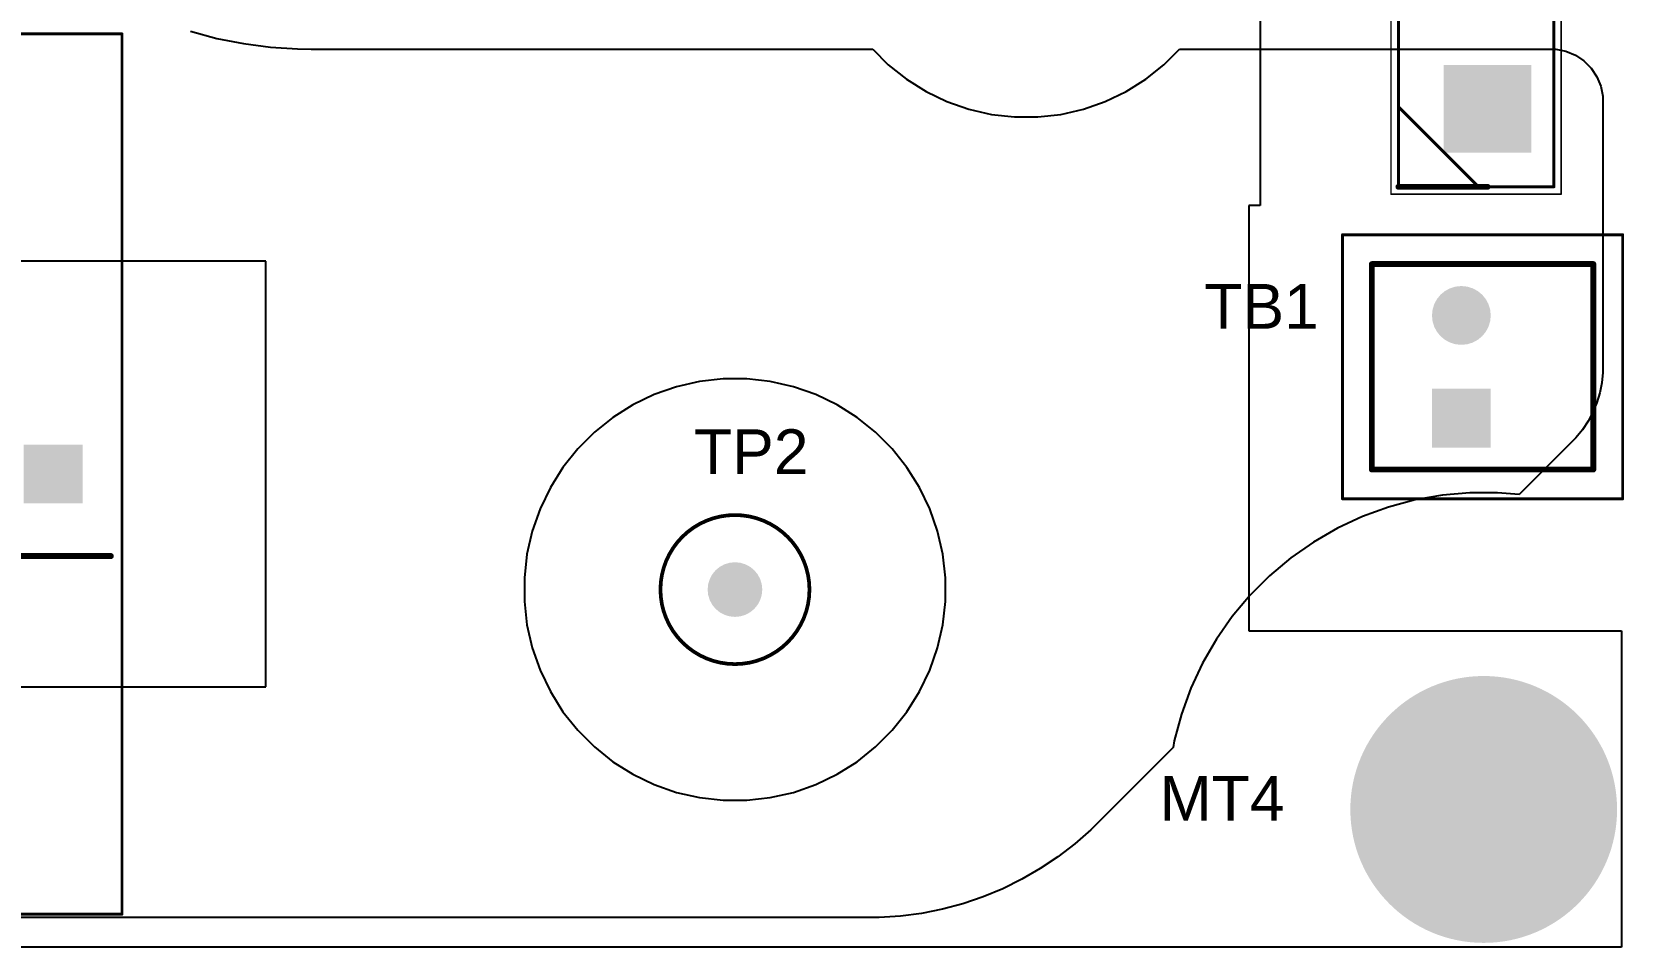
# Model space of a CAD drawing. Header units: millimetres. Extents: x 24 to 183, y 18 to 128.
# Drawn here: x 128 to 182.3, y 18.4 to 49.6 of the extents above; entities that cross this region are included whole.
import ezdxf

# ---------------------------------------------------------------- set-up
doc = ezdxf.new("R2010")
doc.units = ezdxf.units.MM
for name, color, linetype in [('BottomLayer', 5, 'Continuous'), ('BottomSolder', 6, 'Continuous'), ('Mechanical13', 56, 'Continuous'), ('Mechanical15', 56, 'Continuous'), ('MultiLayer', 9, 'Continuous'), ('PadHoleLayer', 156, 'Continuous'), ('TopLayer', 1, 'Continuous'), ('TopOverlay', 2, 'Continuous'), ('TopSolder', 216, 'Continuous')]:
    doc.layers.add(name, color=color, linetype=linetype)
doc.styles.add('Arial', font='arial.ttf', dxfattribs={"height": 0.2})

# ---------------------------------------------------------------- blocks, each defined once
blk = doc.blocks.new('TO546P530X1586X2594_2P_11')
at = {"layer": 'BottomLayer'}
blk.add_hatch(color=5, dxfattribs=at).paths.add_polyline_path([(-1.395, 1.395), (1.395, 1.395), (1.395, -1.395), (-1.395, -1.395)])
h = blk.add_hatch(color=5, dxfattribs=at)
edge = h.paths.add_edge_path()
edge.add_arc((10.92, 0), 1.395, 0, 360)
at = {"layer": 'BottomSolder'}
blk.add_hatch(color=6, dxfattribs=at).paths.add_polyline_path([(-1.497, 1.497), (1.497, 1.497), (1.497, -1.497), (-1.497, -1.497)])
h = blk.add_hatch(color=6, dxfattribs=at)
edge = h.paths.add_edge_path()
edge.add_arc((10.92, 0), 1.497, 0, 360)
at = {"layer": 'MultiLayer'}
blk.add_hatch(color=9, dxfattribs=at).paths.add_polyline_path([(-1.395, 1.395), (1.395, 1.395), (1.395, -1.395), (-1.395, -1.395)])
h = blk.add_hatch(color=9, dxfattribs=at)
edge = h.paths.add_edge_path()
edge.add_arc((10.92, 0), 1.395, 0, 360)
at = {"layer": 'PadHoleLayer'}
h = blk.add_hatch(color=156, dxfattribs=at)
edge = h.paths.add_edge_path()
edge.add_arc((0, 0), 0.93, 0, 360)
h = blk.add_hatch(color=156, dxfattribs=at)
edge = h.paths.add_edge_path()
edge.add_arc((10.92, 0), 0.93, 0, 360)
at = {"layer": 'TopLayer'}
blk.add_hatch(color=1, dxfattribs=at).paths.add_polyline_path([(-1.395, 1.395), (1.395, 1.395), (1.395, -1.395), (-1.395, -1.395)])
h = blk.add_hatch(color=1, dxfattribs=at)
edge = h.paths.add_edge_path()
edge.add_arc((10.92, 0), 1.395, 0, 360)
at = {"layer": 'TopSolder'}
blk.add_hatch(color=216, dxfattribs=at).paths.add_polyline_path([(-1.497, 1.497), (1.497, 1.497), (1.497, -1.497), (-1.497, -1.497)])
h = blk.add_hatch(color=216, dxfattribs=at)
edge = h.paths.add_edge_path()
edge.add_arc((10.92, 0), 1.497, 0, 360)
at = {"layer": 'Mechanical13', "const_width": 0.1}
for points in [[(0.07, 3.035), (-2.66, 0.305)], [(-2.66, 3.035), (-2.66, -2.265)], [(-2.66, 3.035), (13.58, 3.035)], [(13.58, 3.035), (13.58, -2.265)], [(-2.66, -2.265), (13.58, -2.265)]]:
    blk.add_lwpolyline(points, dxfattribs=at)
at = {"layer": 'Mechanical13', "const_width": 0.05}
for points in [[(-2.685, 3.035, 1), (-2.635, 3.035, 1)], [(-2.685, 3.035, 1), (-2.635, 3.035, 1)], [(0.045, 3.035, 1), (0.095, 3.035, 1)], [(13.555, 3.035, 1), (13.605, 3.035, 1)], [(13.555, 3.035, 1), (13.605, 3.035, 1)], [(-2.685, 0.305, 1), (-2.635, 0.305, 1)], [(-2.685, -2.265, 1), (-2.635, -2.265, 1)], [(-2.685, -2.265, 1), (-2.635, -2.265, 1)], [(13.555, -2.265, 1), (13.605, -2.265, 1)], [(13.555, -2.265, 1), (13.605, -2.265, 1)]]:
    blk.add_lwpolyline(points, format="xyb", close=True, dxfattribs=at)
at = {"layer": 'Mechanical15', "const_width": 0.05}
for points in [[(-2.91, 3.285), (-2.91, -2.515)], [(-2.91, 3.285), (13.83, 3.285)], [(13.83, 3.285), (13.83, -2.515)], [(-2.91, -2.515), (13.83, -2.515)]]:
    blk.add_lwpolyline(points, dxfattribs=at)
at = {"layer": 'Mechanical15', "const_width": 0.025}
for points in [[(-2.922, 3.285, 1), (-2.897, 3.285, 1)], [(-2.922, 3.285, 1), (-2.897, 3.285, 1)], [(13.818, 3.285, 1), (13.842, 3.285, 1)], [(13.818, 3.285, 1), (13.842, 3.285, 1)], [(-2.922, -2.515, 1), (-2.897, -2.515, 1)], [(-2.922, -2.515, 1), (-2.897, -2.515, 1)], [(13.818, -2.515, 1), (13.842, -2.515, 1)], [(13.818, -2.515, 1), (13.842, -2.515, 1)]]:
    blk.add_lwpolyline(points, format="xyb", close=True, dxfattribs=at)
at = {"layer": 'TopOverlay', "const_width": 0.2}
blk.add_lwpolyline([(-2.66, 3.035), (-2.66, 0)], dxfattribs=at)
at = {"layer": 'TopOverlay', "const_width": 0.1}
for points in [[(-2.71, 3.035, 1), (-2.61, 3.035, 1)], [(-2.71, 0, 1), (-2.61, 0, 1)]]:
    blk.add_lwpolyline(points, format="xyb", close=True, dxfattribs=at)
blk = doc.blocks.new('MTHOLE_239____12')
at = {"layer": 'BottomLayer'}
h = blk.add_hatch(color=5, dxfattribs=at)
edge = h.paths.add_edge_path()
edge.add_arc((0, 0), 4.445, 0, 360)
at = {"layer": 'BottomSolder'}
h = blk.add_hatch(color=6, dxfattribs=at)
edge = h.paths.add_edge_path()
edge.add_arc((0, 0), 4.547, 0, 360)
at = {"layer": 'MultiLayer'}
h = blk.add_hatch(color=9, dxfattribs=at)
edge = h.paths.add_edge_path()
edge.add_arc((0, 0), 4.445, 0, 360)
at = {"layer": 'PadHoleLayer'}
h = blk.add_hatch(color=156, dxfattribs=at)
edge = h.paths.add_edge_path()
edge.add_arc((0, 0), 3.035, 0, 360)
at = {"layer": 'TopLayer'}
h = blk.add_hatch(color=1, dxfattribs=at)
edge = h.paths.add_edge_path()
edge.add_arc((0, 0), 4.445, 0, 360)
at = {"layer": 'TopSolder'}
h = blk.add_hatch(color=216, dxfattribs=at)
edge = h.paths.add_edge_path()
edge.add_arc((0, 0), 4.547, 0, 360)
blk = doc.blocks.new('5261_23')
at = {"layer": 'BottomLayer'}
h = blk.add_hatch(color=5, dxfattribs=at)
edge = h.paths.add_edge_path()
edge.add_arc((0, 0), 0.83, 0, 360)
at = {"layer": 'BottomSolder'}
h = blk.add_hatch(color=6, dxfattribs=at)
edge = h.paths.add_edge_path()
edge.add_arc((0, 0), 0.9316, 0, 360)
at = {"layer": 'MultiLayer'}
h = blk.add_hatch(color=9, dxfattribs=at)
edge = h.paths.add_edge_path()
edge.add_arc((0, 0), 0.83, 0, 360)
at = {"layer": 'PadHoleLayer'}
h = blk.add_hatch(color=156, dxfattribs=at)
edge = h.paths.add_edge_path()
edge.add_arc((0, 0), 0.53, 0, 360)
at = {"layer": 'TopLayer'}
h = blk.add_hatch(color=1, dxfattribs=at)
edge = h.paths.add_edge_path()
edge.add_arc((0, 0), 0.83, 0, 360)
at = {"layer": 'TopSolder'}
h = blk.add_hatch(color=216, dxfattribs=at)
edge = h.paths.add_edge_path()
edge.add_arc((0, 0), 0.9316, 0, 360)
at = {"layer": 'Mechanical15'}
for points, const_width in [([(2.54, 0, 1), (-2.54, 0, 1)], 0.127), ([(-2.57175, 0, 1), (-2.50825, 0, 1)], 0.0635), ([(2.50825, 0, 1), (2.57175, 0, 1)], 0.0635)]:
    blk.add_lwpolyline(points, format="xyb", close=True, dxfattribs=dict(at, const_width=const_width))
blk = doc.blocks.new('1984617_36')
at = {"layer": 'BottomLayer'}
blk.add_hatch(color=5, dxfattribs=at).paths.add_polyline_path([(-0.9, 0.9), (0.9, 0.9), (0.9, -0.9), (-0.9, -0.9)])
h = blk.add_hatch(color=5, dxfattribs=at)
edge = h.paths.add_edge_path()
edge.add_arc((3.5, 0), 0.9, 0, 360)
at = {"layer": 'BottomSolder'}
blk.add_hatch(color=6, dxfattribs=at).paths.add_polyline_path([(-1.002, 1.002), (1.002, 1.002), (1.002, -1.002), (-1.002, -1.002)])
h = blk.add_hatch(color=6, dxfattribs=at)
edge = h.paths.add_edge_path()
edge.add_arc((3.5, 0), 1.002, 0, 360)
at = {"layer": 'MultiLayer'}
blk.add_hatch(color=9, dxfattribs=at).paths.add_polyline_path([(-0.9, 0.9), (0.9, 0.9), (0.9, -0.9), (-0.9, -0.9)])
h = blk.add_hatch(color=9, dxfattribs=at)
edge = h.paths.add_edge_path()
edge.add_arc((3.5, 0), 0.9, 0, 360)
at = {"layer": 'PadHoleLayer'}
h = blk.add_hatch(color=156, dxfattribs=at)
edge = h.paths.add_edge_path()
edge.add_arc((0, 0), 0.6, 0, 360)
h = blk.add_hatch(color=156, dxfattribs=at)
edge = h.paths.add_edge_path()
edge.add_arc((3.5, 0), 0.6, 0, 360)
at = {"layer": 'TopLayer'}
blk.add_hatch(color=1, dxfattribs=at).paths.add_polyline_path([(-0.9, 0.9), (0.9, 0.9), (0.9, -0.9), (-0.9, -0.9)])
h = blk.add_hatch(color=1, dxfattribs=at)
edge = h.paths.add_edge_path()
edge.add_arc((3.5, 0), 0.9, 0, 360)
at = {"layer": 'TopSolder'}
blk.add_hatch(color=216, dxfattribs=at).paths.add_polyline_path([(-1.002, 1.002), (1.002, 1.002), (1.002, -1.002), (-1.002, -1.002)])
h = blk.add_hatch(color=216, dxfattribs=at)
edge = h.paths.add_edge_path()
edge.add_arc((3.5, 0), 1.002, 0, 360)
at = {"layer": 'Mechanical13', "const_width": 0.2}
for points in [[(-1.75, 3.05), (5.25, 3.05)], [(-1.75, 3.05), (-1.75, -4.5)], [(5.25, 3.05), (5.25, -4.5)], [(-1.75, -4.5), (5.25, -4.5)]]:
    blk.add_lwpolyline(points, dxfattribs=at)
at = {"layer": 'Mechanical13', "const_width": 0.1}
for points in [[(-1.8, 3.05, 1), (-1.7, 3.05, 1)], [(-1.8, 3.05, 1), (-1.7, 3.05, 1)], [(5.2, 3.05, 1), (5.3, 3.05, 1)], [(5.2, 3.05, 1), (5.3, 3.05, 1)], [(-1.8, -4.5, 1), (-1.7, -4.5, 1)], [(-1.8, -4.5, 1), (-1.7, -4.5, 1)], [(5.2, -4.5, 1), (5.3, -4.5, 1)], [(5.2, -4.5, 1), (5.3, -4.5, 1)]]:
    blk.add_lwpolyline(points, format="xyb", close=True, dxfattribs=at)
at = {"layer": 'Mechanical15', "const_width": 0.1}
for points in [[(-2.75, 4.05), (6.25, 4.05)], [(-2.75, 4.05), (-2.75, -5.5)], [(6.25, 4.05), (6.25, -5.5)], [(-2.75, -5.5), (6.25, -5.5)]]:
    blk.add_lwpolyline(points, dxfattribs=at)
at = {"layer": 'Mechanical15', "const_width": 0.05}
for points in [[(-2.775, 4.05, 1), (-2.725, 4.05, 1)], [(-2.775, 4.05, 1), (-2.725, 4.05, 1)], [(6.225, 4.05, 1), (6.275, 4.05, 1)], [(6.225, 4.05, 1), (6.275, 4.05, 1)], [(-2.775, -5.5, 1), (-2.725, -5.5, 1)], [(-2.775, -5.5, 1), (-2.725, -5.5, 1)], [(6.225, -5.5, 1), (6.275, -5.5, 1)], [(6.225, -5.5, 1), (6.275, -5.5, 1)]]:
    blk.add_lwpolyline(points, format="xyb", close=True, dxfattribs=at)
at = {"layer": 'TopOverlay', "const_width": 0.1}
for points in [[(-1.75, 3.05), (5.25, 3.05)], [(-1.75, 3.05), (-1.75, -4.5)], [(5.25, 3.05), (5.25, -4.5)], [(-1.75, -4.5), (5.25, -4.5)]]:
    blk.add_lwpolyline(points, dxfattribs=at)
at = {"layer": 'TopOverlay', "const_width": 0.05}
for points in [[(-1.775, 3.05, 1), (-1.725, 3.05, 1)], [(-1.775, 3.05, 1), (-1.725, 3.05, 1)], [(5.225, 3.05, 1), (5.275, 3.05, 1)], [(5.225, 3.05, 1), (5.275, 3.05, 1)], [(-1.775, -4.5, 1), (-1.725, -4.5, 1)], [(-1.775, -4.5, 1), (-1.725, -4.5, 1)], [(5.225, -4.5, 1), (5.275, -4.5, 1)], [(5.225, -4.5, 1), (5.275, -4.5, 1)]]:
    blk.add_lwpolyline(points, format="xyb", close=True, dxfattribs=at)
blk = doc.blocks.new('MKP1839468134HQ_45')
at = {"layer": 'BottomLayer'}
blk.add_hatch(color=5, dxfattribs=at).paths.add_polyline_path([(1.818, 0.9), (3.618, 0.9), (3.618, -0.9), (1.818, -0.9)])
at = {"layer": 'BottomSolder'}
blk.add_hatch(color=6, dxfattribs=at).paths.add_polyline_path([(1.716, 1.002), (3.719, 1.002), (3.719, -1.002), (1.716, -1.002)])
at = {"layer": 'MultiLayer'}
blk.add_hatch(color=9, dxfattribs=at).paths.add_polyline_path([(1.818, 0.9), (3.618, 0.9), (3.618, -0.9), (1.818, -0.9)])
at = {"layer": 'PadHoleLayer'}
h = blk.add_hatch(color=156, dxfattribs=at)
edge = h.paths.add_edge_path()
edge.add_arc((2.718, 0), 0.6, 0, 360)
at = {"layer": 'TopLayer'}
blk.add_hatch(color=1, dxfattribs=at).paths.add_polyline_path([(1.818, 0.9), (3.618, 0.9), (3.618, -0.9), (1.818, -0.9)])
at = {"layer": 'TopSolder'}
blk.add_hatch(color=216, dxfattribs=at).paths.add_polyline_path([(1.716, 1.002), (3.719, 1.002), (3.719, -1.002), (1.716, -1.002)])
at = {"layer": 'Mechanical15', "const_width": 0.1}
for points in [[(0.372, 15), (0.372, -15)], [(76.191, 15), (0.372, 15)], [(76.191, -15), (0.372, -15)]]:
    blk.add_lwpolyline(points, dxfattribs=at)
at = {"layer": 'Mechanical15', "const_width": 0.05}
for points in [[(0.347, 15, 1), (0.397, 15, 1)], [(0.347, 15, 1), (0.397, 15, 1)], [(0.347, -15, 1), (0.397, -15, 1)], [(0.347, -15, 1), (0.397, -15, 1)]]:
    blk.add_lwpolyline(points, format="xyb", close=True, dxfattribs=at)
at = {"layer": 'TopOverlay', "const_width": 0.203}
blk.add_lwpolyline([(4.436, 2.794), (0.753, 2.794)], dxfattribs=at)
at = {"layer": 'TopOverlay', "const_width": 0.102}
blk.add_lwpolyline([(0.702, 2.794, 1), (0.804, 2.794, 1)], format="xyb", close=True, dxfattribs=at)

msp = doc.modelspace()

# ---------------------------------------------------------------- linework, layer by layer
at = {"layer": 'BottomLayer'}
for p, q in [((169.928, 54.737), (169.928, 43.699)), ((169.928, 43.699), (169.534, 43.699)), ((169.534, 43.699), (169.534, 40.356)), ((136.025, 41.794), (121.525, 41.794)), ((136.025, 27.294), (136.025, 41.794)), ((169.534, 40.356), (169.534, 39.542)), ((169.534, 39.542), (169.534, 29.199)), ((150.028, 37.517), (149.267, 37.251)), ((150.814, 37.697), (150.028, 37.517)), ((151.616, 37.787), (150.814, 37.697)), ((152.422, 37.787), (151.616, 37.787)), ((153.224, 37.697), (152.422, 37.787)), ((154.01, 37.517), (153.224, 37.697)), ((154.771, 37.251), (154.01, 37.517)), ((149.267, 37.251), (148.54, 36.901)), ((155.498, 36.901), (154.771, 37.251)), ((147.858, 36.472), (147.227, 35.969)), ((148.54, 36.901), (147.858, 36.472)), ((156.18, 36.472), (155.498, 36.901)), ((156.811, 35.969), (156.18, 36.472)), ((147.227, 35.969), (146.657, 35.399)), ((157.381, 35.399), (156.811, 35.969)), ((146.657, 35.399), (146.154, 34.768)), ((157.884, 34.768), (157.381, 35.399)), ((146.154, 34.768), (145.725, 34.086)), ((158.313, 34.086), (157.884, 34.768)), ((145.725, 34.086), (145.375, 33.359)), ((158.663, 33.359), (158.313, 34.086)), ((145.375, 33.359), (145.109, 32.598)), ((158.929, 32.598), (158.663, 33.359)), ((145.109, 32.598), (144.929, 31.812)), ((159.109, 31.812), (158.929, 32.598)), ((144.929, 31.812), (144.839, 31.01)), ((159.199, 31.01), (159.109, 31.812)), ((144.839, 31.01), (144.839, 30.204)), ((159.199, 30.204), (159.199, 31.01)), ((144.839, 30.204), (144.929, 29.402)), ((159.109, 29.402), (159.199, 30.204)), ((144.929, 29.402), (145.109, 28.616)), ((158.929, 28.616), (159.109, 29.402)), ((169.534, 29.199), (182.238, 29.199)), ((182.238, 29.199), (182.238, 18.422)), ((145.109, 28.616), (145.375, 27.855)), ((158.663, 27.855), (158.929, 28.616)), ((145.375, 27.855), (145.725, 27.128)), ((158.313, 27.128), (158.663, 27.855)), ((121.525, 27.294), (136.025, 27.294)), ((145.725, 27.128), (146.154, 26.446)), ((157.884, 26.446), (158.313, 27.128)), ((146.154, 26.446), (146.657, 25.815)), ((157.381, 25.815), (157.884, 26.446)), ((146.657, 25.815), (147.227, 25.245)), ((156.811, 25.245), (157.381, 25.815)), ((147.227, 25.245), (147.858, 24.742)), ((156.18, 24.742), (156.811, 25.245)), ((147.858, 24.742), (148.54, 24.313)), ((155.498, 24.313), (156.18, 24.742)), ((148.54, 24.313), (149.267, 23.963)), ((149.267, 23.963), (150.028, 23.697)), ((154.01, 23.697), (154.771, 23.963)), ((154.771, 23.963), (155.498, 24.313)), ((150.028, 23.697), (150.814, 23.517)), ((150.814, 23.517), (151.616, 23.427)), ((151.616, 23.427), (152.422, 23.427)), ((152.422, 23.427), (153.224, 23.517)), ((153.224, 23.517), (154.01, 23.697)), ((182.238, 18.422), (24.01, 18.422))]:
    msp.add_line(p, q, dxfattribs=at)
at = {"layer": 'TopLayer'}
for p, q in [((133.455, 49.632), (134.351, 49.392)), ((134.351, 49.392), (135.26, 49.211)), ((135.26, 49.211), (136.179, 49.09)), ((136.179, 49.09), (137.104, 49.03)), ((137.104, 49.03), (137.568, 49.022)), ((137.568, 49.022), (156.719, 49.022)), ((156.719, 49.022), (157.246, 48.495)), ((166.644, 48.495), (167.171, 49.022)), ((167.171, 49.022), (179.832, 49.022)), ((179.832, 49.022), (179.832, 49.022)), ((179.832, 49.022), (179.832, 49.022)), ((179.832, 49.022), (180.007, 49.022)), ((180.007, 49.022), (180.351, 48.954)), ((180.351, 48.954), (180.674, 48.82)), ((157.246, 48.495), (157.864, 48.002)), ((166.026, 48.002), (166.644, 48.495)), ((180.674, 48.82), (180.965, 48.625)), ((180.965, 48.625), (181.213, 48.377)), ((181.213, 48.377), (181.408, 48.086)), ((157.864, 48.002), (158.534, 47.581)), ((165.356, 47.581), (166.026, 48.002)), ((181.408, 48.086), (181.542, 47.763)), ((158.534, 47.581), (159.246, 47.238)), ((159.246, 47.238), (159.993, 46.977)), ((163.897, 46.977), (164.644, 47.238)), ((164.644, 47.238), (165.356, 47.581)), ((181.542, 47.763), (181.61, 47.419)), ((181.61, 47.419), (181.61, 47.244)), ((181.61, 47.244), (181.61, 38.183)), ((159.993, 46.977), (160.764, 46.801)), ((160.764, 46.801), (161.55, 46.712)), ((161.55, 46.712), (162.34, 46.712)), ((162.34, 46.712), (163.126, 46.801)), ((163.126, 46.801), (163.897, 46.977)), ((181.61, 38.008), (181.576, 37.658)), ((181.61, 38.183), (181.61, 38.183)), ((181.61, 38.183), (181.61, 38.008)), ((181.576, 37.658), (181.507, 37.314)), ((181.405, 36.978), (181.271, 36.653)), ((181.507, 37.314), (181.405, 36.978)), ((181.271, 36.653), (181.105, 36.344)), ((180.91, 36.052), (180.687, 35.78)), ((181.105, 36.344), (180.91, 36.052)), ((180.563, 35.656), (178.752, 33.845)), ((180.687, 35.78), (180.563, 35.656)), ((175.207, 33.663), (174.297, 33.419)), ((176.136, 33.827), (175.207, 33.663)), ((177.075, 33.909), (176.136, 33.827)), ((178.017, 33.909), (177.075, 33.909)), ((178.752, 33.845), (178.017, 33.909)), ((174.297, 33.419), (173.411, 33.097)), ((172.557, 32.698), (171.74, 32.227)), ((173.411, 33.097), (172.557, 32.698)), ((171.74, 32.227), (170.968, 31.686)), ((170.968, 31.686), (170.246, 31.08)), ((170.246, 31.08), (169.58, 30.414)), ((169.58, 30.414), (168.974, 29.692)), ((168.974, 29.692), (168.433, 28.92)), ((168.433, 28.92), (167.962, 28.103)), ((167.962, 28.103), (167.563, 27.249)), ((167.563, 27.249), (167.241, 26.363)), ((167.241, 26.363), (166.997, 25.453)), ((166.957, 25.225), (164.409, 22.677)), ((166.997, 25.453), (166.957, 25.225)), ((164.152, 22.42), (163.607, 21.942)), ((164.409, 22.677), (164.152, 22.42)), ((164.409, 22.677), (164.409, 22.677)), ((163.607, 21.942), (163.031, 21.5)), ((163.031, 21.5), (162.428, 21.097)), ((161.799, 20.734), (161.149, 20.413)), ((162.428, 21.097), (161.799, 20.734)), ((160.478, 20.136), (159.791, 19.902)), ((161.149, 20.413), (160.478, 20.136)), ((158.379, 19.573), (157.66, 19.478)), ((159.091, 19.715), (158.379, 19.573)), ((159.791, 19.902), (159.091, 19.715)), ((156.936, 19.431), (117.353, 19.431)), ((157.66, 19.478), (156.936, 19.431))]:
    msp.add_line(p, q, dxfattribs=at)

# ---------------------------------------------------------------- block references
for name, p, rotation in [('TO546P530X1586X2594_2P_11', (177.673, 46.992), 90), ('MKP1839468134HQ_45', (131.493, 34.544), 180), ('1984617_36', (176.784, 36.449), 90)]:
    msp.add_blockref(name, p, dxfattribs=dict(rotation=rotation))
for name, p in [('5261_23', (152.019, 30.607)), ('MTHOLE_239____12', (177.546, 23.114))]:
    msp.add_blockref(name, p)

# ---------------------------------------------------------------- texts
at = {"layer": 'TopOverlay', "style": 'Arial'}
for s, p in [('TB1', (168.022, 39.497)), ('TP2', (150.623, 34.544)), ('MT4', (166.498, 22.733))]:
    msp.add_text(s, height=1.524, dxfattribs=at).set_placement(p)

doc.saveas('drawing.dxf')
